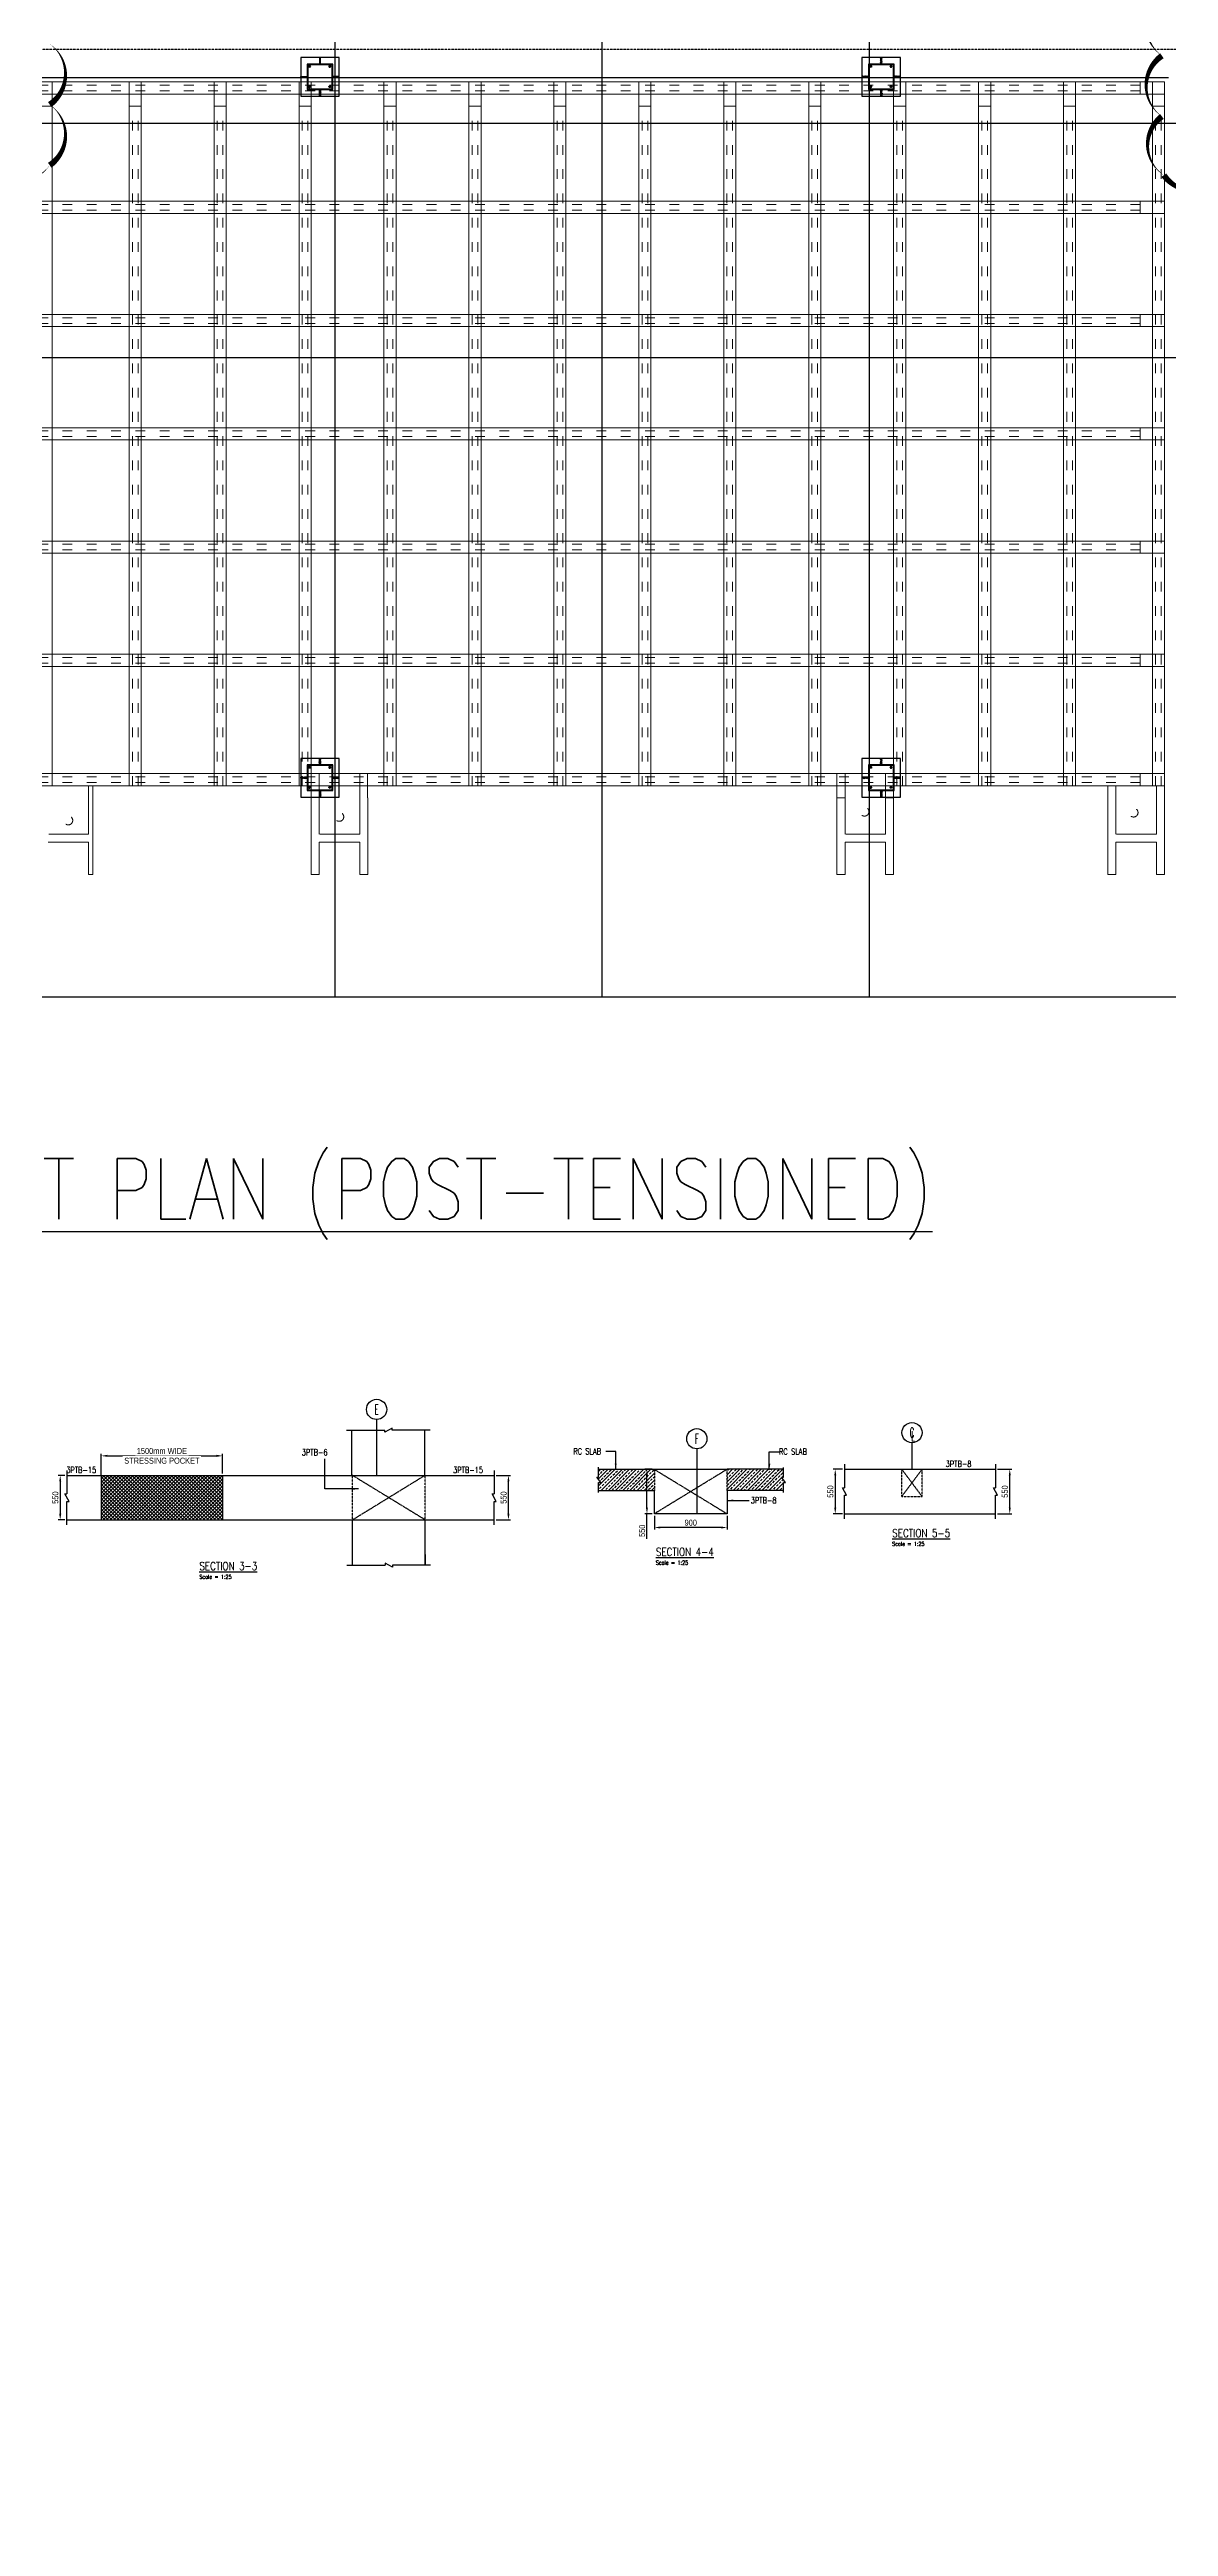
# Model space of a CAD drawing. Header units: millimetres. Extents: x 6939 to 280523, y 19919 to 104839.
# Drawn here: x 73369 to 87200, y 19919 to 50537 of the extents above; entities that cross this region are included whole.
import ezdxf
from ezdxf.enums import TextEntityAlignment as Align

# ---------------------------------------------------------------- set-up
doc = ezdxf.new("R2010")
doc.units = ezdxf.units.MM
doc.header["$LTSCALE"] = 10
doc.header["$MEASUREMENT"] = 0
for name, pattern in [('220517_3rd_XREF_R2_(2023_04_27)$0$$0$HIDDEN', [9.525, 6.35, -3.175]), ('220517_3rd_XREF_R2_(2023_04_27)$0$AR-105_1st Floor plan$0$ACAD_ISO03W100', [30, 12, -18]), ('220517_3rd_XREF_R2_(2023_04_27)$0$CENTER', [2, 1.25, -0.25, 0.25, -0.25]), ('220517_3rd_XREF_R2_(2023_04_27)$0$CENTER2', [1.125, 0.75, -0.125, 0.125, -0.125]), ('220517_3rd_XREF_R2_(2023_04_27)$0$HIDDEN', [0.375, 0.25, -0.125]), ('CENTER2', [1.125, 0.75, -0.125, 0.125, -0.125]), ('HIDDEN', [0.375, 0.25, -0.125])]:
    doc.linetypes.add(name, pattern=pattern)
doc.layers.add('220517_3rd_XREF_R2_(2023_04_27)$0$A_OPD DRAINS--', color=7, linetype='Continuous', true_color=0xf2280d)
doc.layers.add('S_USS_REV', color=7, linetype='Continuous', true_color=0xfa04d7)
doc.layers.add('220517_3rd_XREF_R2_(2023_04_27)$0$GRID', color=8, linetype='220517_3rd_XREF_R2_(2023_04_27)$0$CENTER', lineweight=0)
for name, color, linetype in [('220517_3rd_XREF_R2_(2023_04_27)$0$S_USS_GRIDLINE', 5, '220517_3rd_XREF_R2_(2023_04_27)$0$CENTER2'), ('220517_3rd_XREF_R2_(2023_04_27)$0$S_USS_OUTLINE', 8, 'Continuous'), ('220517_3rd_XREF_R2_(2023_04_27)$0$S_USS_PS', 123, 'Continuous'), ('220517_3rd_XREF_R2_(2023_04_27)$0$S_USS_RBM', 245, '220517_3rd_XREF_R2_(2023_04_27)$0$HIDDEN'), ('S_USS_DIM', 1, 'Continuous'), ('S_USS_GRID-TXT', 4, 'Continuous'), ('S_USS_GRIDCIRCLE', 1, 'Continuous'), ('S_USS_GRIDLINE', 1, 'CENTER2'), ('S_USS_HATCH', 252, 'Continuous'), ('S_USS_SECTION', 22, 'Continuous'), ('S_USS_TXT', 31, 'Continuous')]:
    doc.layers.add(name, color=color, linetype=linetype)
doc.styles.add('ROMANC', font='romanc.shx', dxfattribs={"width": 0.7})
doc.styles.add('ROMANS', font='romans.shx', dxfattribs={"width": 0.8})
doc.styles.get("Standard").update_dxf_attribs({"font": 'romans.shx', "width": 0.7})
doc.styles.add('TPCL_DIM_T', font='ARRomS.shx', dxfattribs={"width": 0.8, "bigfont": 'special.shx'})
doc.dimstyles.new('USS-25', dxfattribs={"dimscale": 25, "dimtxt": 3, "dimasz": 3, "dimexe": 1, "dimexo": 1, "dimgap": 0.9, "dimtad": 1, "dimdec": 0, "dimrnd": 5, "dimzin": 0, "dimdsep": 46, "dimtxsty": 'TPCL_DIM_T', "dimcen": 0.09, "dimclrd": 1, "dimclre": 1, "dimclrt": 256, "dimadec": 0, "dimazin": 0, "dimtfac": 1, "dimtdec": 0, "dimtix": 1, "dimtmove": 2, "dimatfit": 3, "dimfxl": 0, "dimtolj": 1, "dimtzin": 0, "dimarcsym": 0})
pattern_1 = [(45, (0.04, -1.17), (-132.58252, 132.58252), [])]

# ---------------------------------------------------------------- blocks, each defined once
blk = doc.blocks.new('*D81')
at = {"layer": 'S_USS_DIM', "color": 1, "lineweight": -2}
for p, q in [((73560, 32912), (73476, 32912)), ((73501, 32837), (73501, 32437)), ((73560, 32362), (73476, 32362))]:
    blk.add_line(p, q, dxfattribs=at)
at = {"layer": 'S_USS_DIM', "color": 1}
for points in [[(73489, 32837), (73514, 32837), (73501, 32912)], [(73489, 32437), (73514, 32437), (73501, 32362)]]:
    blk.add_solid(points, dxfattribs=at)
at = {"layer": 'S_USS_DIM', "insert": (73441, 32637), "char_height": 75, "attachment_point": 5, "rotation": 90, "style": 'TPCL_DIM_T'}
blk.add_mtext('\\A1;550', dxfattribs=at)
blk = doc.blocks.new('*D82')
at = {"layer": 'S_USS_DIM', "color": 1, "lineweight": -2}
for p, q in [((78890, 32912), (79067, 32912)), ((79042, 32437), (79042, 32837)), ((78890, 32362), (79067, 32362))]:
    blk.add_line(p, q, dxfattribs=at)
at = {"layer": 'S_USS_DIM', "color": 1}
for points in [[(79029, 32837), (79054, 32837), (79042, 32912)], [(79029, 32437), (79054, 32437), (79042, 32362)]]:
    blk.add_solid(points, dxfattribs=at)
at = {"layer": 'S_USS_DIM', "insert": (78982, 32637), "char_height": 75, "attachment_point": 5, "rotation": 90, "style": 'TPCL_DIM_T'}
blk.add_mtext('\\A1;550', dxfattribs=at)
blk = doc.blocks.new('*D83')
at = {"layer": 'S_USS_DIM', "color": 1, "lineweight": -2}
for p, q in [((74008, 32912), (74008, 33178)), ((74083, 33153), (75433, 33153)), ((75508, 32937), (75508, 33178))]:
    blk.add_line(p, q, dxfattribs=at)
at = {"layer": 'S_USS_DIM', "color": 1}
for points in [[(74083, 33141), (74083, 33166), (74008, 33153)], [(75433, 33141), (75433, 33166), (75508, 33153)]]:
    blk.add_solid(points, dxfattribs=at)
at = {"layer": 'S_USS_DIM', "insert": (74758, 33213), "char_height": 75, "attachment_point": 5, "rotation": 360, "style": 'TPCL_DIM_T', "bg_fill": 3, "box_fill_scale": 1.25, "bg_fill_color": 256, "bg_fill_true_color": 13158600, "bg_fill_transparency": 0}
blk.add_mtext('\\A1;1500mm WIDE', dxfattribs=at)
at = {"layer": 'S_USS_DIM', "insert": (74758, 33093), "char_height": 75, "attachment_point": 5, "rotation": 360, "style": 'TPCL_DIM_T', "bg_fill": 3, "box_fill_scale": 1.25, "bg_fill_color": 256, "bg_fill_true_color": 13158600, "bg_fill_transparency": 0}
blk.add_mtext('\\A1;STRESSING POCKET', dxfattribs=at)
blk = doc.blocks.new('*D91')
at = {"layer": 'S_USS_DIM', "color": 1, "lineweight": -2}
for p, q in [((80845, 32412), (80845, 32242)), ((81670, 32267), (80920, 32267)), ((81745, 32412), (81745, 32242))]:
    blk.add_line(p, q, dxfattribs=at)
at = {"layer": 'S_USS_DIM', "color": 1}
for points in [[(80920, 32280), (80920, 32255), (80845, 32267)], [(81670, 32280), (81670, 32255), (81745, 32267)]]:
    blk.add_solid(points, dxfattribs=at)
at = {"layer": 'S_USS_DIM', "insert": (81295, 32327), "char_height": 75, "attachment_point": 5, "style": 'TPCL_DIM_T'}
blk.add_mtext('\\A1;900', dxfattribs=at)
blk = doc.blocks.new('*D93')
at = {"layer": 'S_USS_DIM', "color": 1, "lineweight": -2}
for p, q in [((80820, 32987), (80729, 32987)), ((80754, 32512), (80754, 32912)), ((80820, 32437), (80729, 32437)), ((80754, 32128), (80754, 32437))]:
    blk.add_line(p, q, dxfattribs=at)
at = {"layer": 'S_USS_DIM', "color": 1}
for points in [[(80741, 32912), (80766, 32912), (80754, 32987)], [(80741, 32512), (80766, 32512), (80754, 32437)]]:
    blk.add_solid(points, dxfattribs=at)
at = {"layer": 'S_USS_DIM', "insert": (80694, 32227), "char_height": 75, "attachment_point": 5, "rotation": 90, "style": 'TPCL_DIM_T'}
blk.add_mtext('\\A1;550', dxfattribs=at)
blk = doc.blocks.new('*D96')
at = {"layer": 'S_USS_DIM', "color": 1, "lineweight": -2}
for p, q in [((85086, 32987), (85263, 32987)), ((85238, 32512), (85238, 32912)), ((85086, 32437), (85263, 32437))]:
    blk.add_line(p, q, dxfattribs=at)
at = {"layer": 'S_USS_DIM', "color": 1}
for points in [[(85226, 32912), (85251, 32912), (85238, 32987)], [(85226, 32512), (85251, 32512), (85238, 32437)]]:
    blk.add_solid(points, dxfattribs=at)
at = {"layer": 'S_USS_DIM', "insert": (85178, 32712), "char_height": 75, "attachment_point": 5, "rotation": 90, "style": 'TPCL_DIM_T'}
blk.add_mtext('\\A1;550', dxfattribs=at)
blk = doc.blocks.new('*D97')
at = {"layer": 'S_USS_DIM', "color": 1, "lineweight": -2}
for p, q in [((83170, 32987), (83056, 32987)), ((83081, 32912), (83081, 32512)), ((83170, 32437), (83056, 32437))]:
    blk.add_line(p, q, dxfattribs=at)
at = {"layer": 'S_USS_DIM', "color": 1}
for points in [[(83069, 32912), (83094, 32912), (83081, 32987)], [(83069, 32512), (83094, 32512), (83081, 32437)]]:
    blk.add_solid(points, dxfattribs=at)
at = {"layer": 'S_USS_DIM', "insert": (83021, 32712), "char_height": 75, "attachment_point": 5, "rotation": 90, "style": 'TPCL_DIM_T'}
blk.add_mtext('\\A1;550', dxfattribs=at)
blk = doc.blocks.new('220517_3rd_XREF_R2_(2023_04_27)$0$A$C4BBC13A4')
at = {"linetype": '220517_3rd_XREF_R2_(2023_04_27)$0$AR-105_1st Floor plan$0$ACAD_ISO03W100', "lineweight": 5}
for p, q in [((13548, 9686, 0), (-52, 9686, 0)), ((1090, 1097, 0), (1090, 9496, 0)), ((1160, 1097, 0), (1160, 9496, 0)), ((2140, 1097, 0), (2140, 9496, 0)), ((2210, 1097, 0), (2210, 9496, 0)), ((3190, 1097, 0), (3190, 9496, 0)), ((3260, 1097, 0), (3260, 9496, 0)), ((4240, 1097, 0), (4240, 9496, 0)), ((4310, 1097, 0), (4310, 9496, 0)), ((5290, 1097, 0), (5290, 9496, 0)), ((5360, 1097, 0), (5360, 9496, 0)), ((6340, 1097, 0), (6340, 9496, 0)), ((6410, 1097, 0), (6410, 9496, 0)), ((7390, 1097, 0), (7390, 9496, 0)), ((7460, 1097, 0), (7460, 9496, 0)), ((8440, 1097, 0), (8440, 9496, 0)), ((8510, 1097, 0), (8510, 9496, 0)), ((9490, 1097, 0), (9490, 9496, 0)), ((9560, 1097, 0), (9560, 9496, 0)), ((10540, 1097, 0), (10540, 9496, 0)), ((10610, 1097, 0), (10610, 9496, 0)), ((11590, 1097, 0), (11590, 9496, 0)), ((11660, 1097, 0), (11660, 9496, 0)), ((12640, 1097, 0), (12640, 9496, 0)), ((12710, 1097, 0), (12710, 9496, 0)), ((13738, 1097, 0), (13738, 9496, 0)), ((13808, 1097, 0), (13808, 9496, 0)), ((13548, 8211, 0), (-52, 8211, 0)), ((13548, 6812, 0), (-52, 6812, 0)), ((13548, 5412, 0), (-52, 5412, 0)), ((13548, 4012, 0), (-52, 4012, 0)), ((13548, 2612, 0), (-52, 2612, 0)), ((13548, 1137, 0), (-52, 1137, 0))]:
    blk.add_line(p, q, dxfattribs=at)
at = {"lineweight": 5}
for p, q in [((98, 1097, 0), (98, 9496, 0)), ((1050, 1097, 0), (1050, 9496, 0)), ((1200, 1097, 0), (1200, 9496, 0)), ((2100, 1097, 0), (2100, 9496, 0)), ((2250, 1097, 0), (2250, 9496, 0)), ((3150, 1097, 0), (3150, 9496, 0)), ((3300, 1097, 0), (3300, 9496, 0)), ((4200, 1097, 0), (4200, 9496, 0)), ((4350, 1097, 0), (4350, 9496, 0)), ((5250, 1097, 0), (5250, 9496, 0)), ((5400, 1097, 0), (5400, 9496, 0)), ((6300, 1097, 0), (6300, 9496, 0)), ((6450, 1097, 0), (6450, 9496, 0)), ((7350, 1097, 0), (7350, 9496, 0)), ((7500, 1097, 0), (7500, 9496, 0)), ((8400, 1097, 0), (8400, 9496, 0)), ((8550, 1097, 0), (8550, 9496, 0)), ((9450, 1097, 0), (9450, 9496, 0)), ((9600, 1097, 0), (9600, 9496, 0)), ((10500, 1097, 0), (10500, 9496, 0)), ((10650, 1097, 0), (10650, 9496, 0)), ((11550, 1097, 0), (11550, 9496, 0)), ((11700, 1097, 0), (11700, 9496, 0)), ((12600, 1097, 0), (12600, 9496, 0)), ((12750, 1097, 0), (12750, 9496, 0)), ((13698, 1097, 0), (13698, 9796, 0)), ((13848, 1097, 0), (13848, 9796, 0)), ((10400, 499, 0), (10400, 949, 0)), ((13748, 499, 0), (13748, 1097, 0)), ((13848, 0, 0), (13848, 1097, 0)), ((13248, 0, 0), (13148, 0, 0))]:
    blk.add_line(p, q, dxfattribs=at)
at = {"lineweight": 5, "elevation": 0}
for points in [[(-52, 9796), (13848, 9796), (13848, 9646), (-52, 9646)], [(-52, 8321), (13848, 8321), (13848, 8171), (-52, 8171)], [(-52, 6922), (13848, 6922), (13848, 6772), (-52, 6772)], [(-52, 5522), (13848, 5522), (13848, 5372), (-52, 5372)], [(-52, 4122), (13848, 4122), (13848, 3972), (-52, 3972)], [(-52, 2722), (13848, 2722), (13848, 2572), (-52, 2572)], [(-52, 1247), (13848, 1247), (13848, 1097), (-52, 1097)], [(3398, 1249), (3798, 1249)], [(9800, 949), (9800, 1249)], [(9886, 1249), (9986, 1249)], [(9984, 1249), (10286, 1249)], [(10500, 949), (10500, 949), (10500, 1249), (10286, 1249)], [(548, 499), (548, 1097)], [(9800, 949), (9800, 250)], [(9900, 949), (9900, 499)], [(10500, 0), (10500, 949)], [(13148, 1097), (13148, 250)], [(13248, 1086), (13248, 499)], [(48, 399), (548, 399)], [(56, 499), (548, 499)], [(3400, 399), (3900, 399)], [(3408, 499), (3900, 499)], [(9800, 250), (9800, 0), (9900, 0), (9900, 399)], [(9900, 399), (10400, 399)], [(9908, 499), (10400, 499)], [(10498, 0), (10398, 0), (10400, 399)], [(13248, 399), (13748, 399)], [(13248, 0), (13248, 399)], [(13256, 499), (13748, 499)], [(13748, 0), (13748, 399)], [(13148, 250), (13148, 0)], [(13748, 0), (13848, 0)]]:
    blk.add_lwpolyline(points, dxfattribs=at)
for points in [[(-52, 9796), (98, 9796), (98, 9496), (-52, 9496)], [(1050, 9796), (1200, 9796), (1200, 9496), (1050, 9496)], [(2100, 9796), (2250, 9796), (2250, 9496), (2100, 9496)], [(3150, 9796), (3300, 9796), (3300, 9496), (3150, 9496)], [(4200, 9796), (4350, 9796), (4350, 9496), (4200, 9496)], [(5250, 9796), (5400, 9796), (5400, 9496), (5250, 9496)], [(6300, 9796), (6450, 9796), (6450, 9496), (6300, 9496)], [(7350, 9796), (7500, 9796), (7500, 9496), (7350, 9496)], [(8400, 9796), (8550, 9796), (8550, 9496), (8400, 9496)], [(9450, 9796), (9600, 9796), (9600, 9496), (9450, 9496)], [(10500, 9796), (10650, 9796), (10650, 9496), (10500, 9496)], [(11550, 9796), (11700, 9796), (11700, 9496), (11550, 9496)], [(12600, 9796), (12750, 9796), (12750, 9496), (12600, 9496)], [(13548, 9646), (13848, 9646), (13848, 9796), (13548, 9796)], [(13698, 9796), (13848, 9796), (13848, 9496), (13698, 9496)], [(13548, 8171), (13848, 8171), (13848, 8321), (13548, 8321)], [(13548, 6772), (13848, 6772), (13848, 6922), (13548, 6922)], [(13548, 5372), (13848, 5372), (13848, 5522), (13548, 5522)], [(13548, 3972), (13848, 3972), (13848, 4122), (13548, 4122)], [(13548, 2572), (13848, 2572), (13848, 2722), (13548, 2722)], [(9900, 949), (9800, 949), (9800, 1249), (9900, 1249)], [(10400, 949), (10500, 949), (10500, 1249), (10400, 1249)], [(13548, 1097), (13848, 1097), (13848, 1247), (13548, 1247)]]:
    blk.add_lwpolyline(points, close=True, dxfattribs=at)
at = {"linetype": '220517_3rd_XREF_R2_(2023_04_27)$0$AR-105_1st Floor plan$0$ACAD_ISO03W100', "lineweight": 5, "elevation": 0}
for points in [[(13548, 9756), (-52, 9756)], [(13548, 8281), (-52, 8281)], [(13548, 6882), (-52, 6882)], [(13548, 5482), (-52, 5482)], [(13548, 4082), (-52, 4082)], [(13548, 2682), (-52, 2682)], [(13548, 1207), (-52, 1207)]]:
    blk.add_lwpolyline(points, dxfattribs=at)
at = {"lineweight": 5}
for points in [[(3300, 949), (3300, 1249)], [(3300, 949), (3300, 1249), (3400, 1249), (3400, 949)], [(3998, 949), (3998, 1249), (3798, 1249)], [(3998, 949), (3998, 1249), (3900, 1249), (3900, 949)], [(600, 0), (600, 1097)], [(3300, 949), (3300, 250)], [(3400, 949), (3400, 499)], [(3900, 499), (3900, 949)], [(4000, 0), (4000, 949), (3998, 949)], [(600, 0), (548, 0), (548, 399)], [(3300, 250), (3300, 0), (3400, 0), (3400, 399)], [(4000, 0), (3900, 0), (3900, 399)]]:
    blk.add_lwpolyline(points, dxfattribs=at)
at = {"linetype": '220517_3rd_XREF_R2_(2023_04_27)$0$AR-105_1st Floor plan$0$ACAD_ISO03W100', "lineweight": 5}
for centre in [(298, 668, 0), (3648, 712, 0), (10140, 776, 0), (13466, 765, 0)]:
    blk.add_circle(centre, 55, dxfattribs=at)
blk = doc.blocks.new('220517_3rd_XREF_R2_(2023_04_27)$0$HO-1')
blk.add_lwpolyline([(0.5, 0.3), (0, 0.6), (-0.5, 0.3), (-0.5, -0.3), (0, -0.6), (0.5, -0.3)], close=True)
blk.add_circle((0, 0), 0.45)
at = {"layer": '220517_3rd_XREF_R2_(2023_04_27)$0$GRID'}
for p, q in [((-0.6, 0), (0.6, 0)), ((0, 0.6), (0, -0.6))]:
    blk.add_line(p, q, dxfattribs=at)
blk = doc.blocks.new('220517_3rd_XREF_R2_(2023_04_27)')
at = {"layer": '220517_3rd_XREF_R2_(2023_04_27)$0$S_USS_OUTLINE', "ltscale": 2}
h = blk.add_hatch(dxfattribs=at)
h.set_pattern_fill('ANSI33', color=256, angle=180)
h.set_pattern_definition([(225, (106674.3017, -25035.346), (4.49012806, -4.49012806), []), (225, (106669.8115, -25035.346), (4.49012806, -4.49012806), [3.175, -1.5875])])
edge = h.paths.add_edge_path()
edge.add_line((83412, 50190.5), (83412, 50210.5))
edge.add_line((83412, 50210.5), (83492, 50210.4))
edge.add_ellipse((185360.5, 50202.9), major_axis=(101868.5, 0), ratio=1, start_angle=179.995797, end_angle=180.00699)
edge.add_line((83492, 50190.5), (83412, 50190.5))
edge = h.paths.add_edge_path(flags=16)
edge.add_line((83492, 50195.5), (83412, 50195.5))
edge.add_line((83412, 50195.5), (83412, 50205.5))
edge.add_line((83412, 50205.5), (83492, 50205.4))
edge.add_ellipse((185365.5, 50202.9), major_axis=(101873.5, 0), ratio=1, start_angle=179.998607, end_angle=180.004179)
h = blk.add_hatch(dxfattribs=at)
h.set_pattern_fill('ANSI33', color=256, angle=90)
h.set_pattern_definition([(45, (158885.773, 27176.4695), (4.49012806, -4.49012806), []), (45, (158885.773, 27180.9596), (4.49012806, -4.49012806), [3.175, -1.5875])])
edge = h.paths.add_edge_path()
edge.add_line((83660, 50438.8), (83640, 50438.8))
edge.add_line((83640, 50438.8), (83640, 50358.8))
edge.add_ellipse((83647.5, -51509.7), major_axis=(0, -101868.5), ratio=1, start_angle=179.99301, end_angle=180.004203, ccw=False)
edge.add_line((83659.9, 50358.8), (83660, 50438.8))
edge = h.paths.add_edge_path(flags=16)
edge.add_line((83654.9, 50358.8), (83655, 50438.8))
edge.add_line((83655, 50438.8), (83645, 50438.8))
edge.add_line((83645, 50438.8), (83645, 50358.8))
edge.add_ellipse((83647.5, -51514.7), major_axis=(0, -101873.5), ratio=1, start_angle=179.995821, end_angle=180.001393, ccw=False)
h = blk.add_hatch(dxfattribs=at)
h.set_pattern_fill('ANSI33', color=256)
h.set_pattern_definition([(315, (60625.6334, -25035.346), (-4.49012806, -4.49012806), []), (315, (60630.1235, -25035.346), (-4.49012806, -4.49012806), [3.175, -1.5875])])
edge = h.paths.add_edge_path()
edge.add_line((83888, 50190.5), (83888, 50210.5))
edge.add_line((83888, 50210.5), (83808, 50210.4))
edge.add_ellipse((-18060.6, 50202.9), major_axis=(-101868.5, 0), ratio=1, start_angle=179.99301, end_angle=180.004203, ccw=False)
edge.add_line((83808, 50190.5), (83888, 50190.5))
edge = h.paths.add_edge_path(flags=16)
edge.add_line((83808, 50195.5), (83888, 50195.5))
edge.add_line((83888, 50195.5), (83888, 50205.5))
edge.add_line((83888, 50205.5), (83808, 50205.4))
edge.add_ellipse((-18065.5, 50202.9), major_axis=(-101873.5, 0), ratio=1, start_angle=179.995821, end_angle=180.001393, ccw=False)
h = blk.add_hatch(dxfattribs=at)
h.set_pattern_fill('ANSI33', color=256, angle=270)
h.set_pattern_definition([(315, (151948.255, 73223.638), (4.49012806, 4.49012806), []), (315, (151948.255, 73219.1477), (4.49012806, 4.49012806), [3.175, -1.5875])])
edge = h.paths.add_edge_path()
edge.add_line((76722.4, 49961.3), (76702.4, 49961.3))
edge.add_line((76702.4, 49961.3), (76702.5, 50041.3))
edge.add_ellipse((76710, 151909.8), major_axis=(0, 101868.5), ratio=1, start_angle=179.995797, end_angle=180.00699)
edge.add_line((76722.4, 50041.3), (76722.4, 49961.3))
edge = h.paths.add_edge_path(flags=16)
edge.add_line((76717.4, 50041.3), (76717.4, 49961.3))
edge.add_line((76717.4, 49961.3), (76707.4, 49961.3))
edge.add_line((76707.4, 49961.3), (76707.5, 50041.3))
edge.add_ellipse((76710, 151914.8), major_axis=(0, 101873.5), ratio=1, start_angle=179.998607, end_angle=180.004179)
h = blk.add_hatch(dxfattribs=at)
h.set_pattern_fill('ANSI33', color=256, angle=270)
h.set_pattern_definition([(315, (158885.773, 73224.796), (4.49012806, 4.49012806), []), (315, (158885.773, 73220.306), (4.49012806, 4.49012806), [3.175, -1.5875])])
edge = h.paths.add_edge_path()
edge.add_line((83660, 49962.5), (83640, 49962.5))
edge.add_line((83640, 49962.5), (83640, 50042.5))
edge.add_ellipse((83647.5, 151911), major_axis=(0, 101868.5), ratio=1, start_angle=179.995797, end_angle=180.00699)
edge.add_line((83659.9, 50042.5), (83660, 49962.5))
edge = h.paths.add_edge_path(flags=16)
edge.add_line((83654.9, 50042.5), (83655, 49962.5))
edge.add_line((83655, 49962.5), (83645, 49962.5))
edge.add_line((83645, 49962.5), (83645, 50042.5))
edge.add_ellipse((83647.5, 151916), major_axis=(0, 101873.5), ratio=1, start_angle=179.998607, end_angle=180.004179)
h = blk.add_hatch(dxfattribs=at)
h.set_pattern_fill('ANSI33', color=256, angle=90)
h.set_pattern_definition([(45, (151948.255, 18511.409), (4.49012806, -4.49012806), []), (45, (151948.255, 18515.899), (4.49012806, -4.49012806), [3.175, -1.5875])])
edge = h.paths.add_edge_path()
edge.add_line((76722.4, 41773.7), (76702.4, 41773.7))
edge.add_line((76702.4, 41773.7), (76702.5, 41693.7))
edge.add_ellipse((76710, -60174.8), major_axis=(0, -101868.5), ratio=1, start_angle=179.99301, end_angle=180.004203, ccw=False)
edge.add_line((76722.4, 41693.7), (76722.4, 41773.7))
edge = h.paths.add_edge_path(flags=16)
edge.add_line((76717.4, 41693.7), (76717.4, 41773.7))
edge.add_line((76717.4, 41773.7), (76707.4, 41773.7))
edge.add_line((76707.4, 41773.7), (76707.5, 41693.7))
edge.add_ellipse((76710, -60179.8), major_axis=(0, -101873.5), ratio=1, start_angle=179.995821, end_angle=180.001393, ccw=False)
h = blk.add_hatch(dxfattribs=at)
h.set_pattern_fill('ANSI33', color=256, angle=90)
h.set_pattern_definition([(45, (158885.773, 18512.567), (4.49012806, -4.49012806), []), (45, (158885.773, 18517.0574), (4.49012806, -4.49012806), [3.175, -1.5875])])
edge = h.paths.add_edge_path()
edge.add_line((83660, 41774.9), (83640, 41774.9))
edge.add_line((83640, 41774.9), (83640, 41694.9))
edge.add_ellipse((83647.5, -60173.6), major_axis=(0, -101868.5), ratio=1, start_angle=179.99301, end_angle=180.004203, ccw=False)
edge.add_line((83659.9, 41694.9), (83660, 41774.9))
edge = h.paths.add_edge_path(flags=16)
edge.add_line((83654.9, 41694.9), (83655, 41774.9))
edge.add_line((83655, 41774.9), (83645, 41774.9))
edge.add_line((83645, 41774.9), (83645, 41694.9))
edge.add_ellipse((83647.5, -60178.6), major_axis=(0, -101873.5), ratio=1, start_angle=179.995821, end_angle=180.001393, ccw=False)
h = blk.add_hatch(dxfattribs=at)
h.set_pattern_fill('ANSI33', color=256, angle=180)
h.set_pattern_definition([(225, (99736.7835, -33700.4066), (4.49012806, -4.49012806), []), (225, (99732.2934, -33700.4066), (4.49012806, -4.49012806), [3.175, -1.5875])])
edge = h.paths.add_edge_path()
edge.add_line((76474.4, 41525.4), (76474.4, 41545.4))
edge.add_line((76474.4, 41545.4), (76554.4, 41545.3))
edge.add_ellipse((178423, 41537.9), major_axis=(101868.5, 0), ratio=1, start_angle=179.995797, end_angle=180.00699)
edge.add_line((76554.5, 41525.4), (76474.4, 41525.4))
edge = h.paths.add_edge_path(flags=16)
edge.add_line((76554.4, 41530.4), (76474.4, 41530.4))
edge.add_line((76474.4, 41530.4), (76474.4, 41540.4))
edge.add_line((76474.4, 41540.4), (76554.4, 41540.4))
edge.add_ellipse((178428, 41537.9), major_axis=(101873.5, 0), ratio=1, start_angle=179.998607, end_angle=180.004179)
h = blk.add_hatch(dxfattribs=at)
h.set_pattern_fill('ANSI33', color=256, angle=270)
h.set_pattern_definition([(315, (151948.255, 64559.7356), (4.49012806, 4.49012806), []), (315, (151948.255, 64555.2455), (4.49012806, 4.49012806), [3.175, -1.5875])])
edge = h.paths.add_edge_path()
edge.add_line((76722.4, 41297.4), (76702.4, 41297.4))
edge.add_line((76702.4, 41297.4), (76702.5, 41377.4))
edge.add_ellipse((76710, 143245.9), major_axis=(0, 101868.5), ratio=1, start_angle=179.995797, end_angle=180.00699)
edge.add_line((76722.4, 41377.4), (76722.4, 41297.4))
edge = h.paths.add_edge_path(flags=16)
edge.add_line((76717.4, 41377.4), (76717.4, 41297.4))
edge.add_line((76717.4, 41297.4), (76707.4, 41297.4))
edge.add_line((76707.4, 41297.4), (76707.5, 41377.4))
edge.add_ellipse((76710, 143250.9), major_axis=(0, 101873.5), ratio=1, start_angle=179.998607, end_angle=180.004179)
h = blk.add_hatch(dxfattribs=at)
h.set_pattern_fill('ANSI33', color=256)
h.set_pattern_definition([(315, (53688.115, -33700.4066), (-4.49012806, -4.49012806), []), (315, (53692.6054, -33700.4066), (-4.49012806, -4.49012806), [3.175, -1.5875])])
edge = h.paths.add_edge_path()
edge.add_line((76950.4, 41525.4), (76950.4, 41545.4))
edge.add_line((76950.4, 41545.4), (76870.4, 41545.3))
edge.add_ellipse((-24998.1, 41537.9), major_axis=(-101868.5, 0), ratio=1, start_angle=179.99301, end_angle=180.004203, ccw=False)
edge.add_line((76870.4, 41525.4), (76950.4, 41525.4))
edge = h.paths.add_edge_path(flags=16)
edge.add_line((76870.4, 41530.4), (76950.4, 41530.4))
edge.add_line((76950.4, 41530.4), (76950.4, 41540.4))
edge.add_line((76950.4, 41540.4), (76870.4, 41540.4))
edge.add_ellipse((-25003.1, 41537.9), major_axis=(-101873.5, 0), ratio=1, start_angle=179.995821, end_angle=180.001393, ccw=False)
h = blk.add_hatch(dxfattribs=at)
h.set_pattern_fill('ANSI33', color=256, angle=180)
h.set_pattern_definition([(225, (106674.3017, -33699.248), (4.49012806, -4.49012806), []), (225, (106669.8115, -33699.248), (4.49012806, -4.49012806), [3.175, -1.5875])])
edge = h.paths.add_edge_path()
edge.add_line((83412, 41526.6), (83412, 41546.6))
edge.add_line((83412, 41546.6), (83492, 41546.5))
edge.add_ellipse((185360.5, 41539), major_axis=(101868.5, 0), ratio=1, start_angle=179.995797, end_angle=180.00699)
edge.add_line((83492, 41526.6), (83412, 41526.6))
edge = h.paths.add_edge_path(flags=16)
edge.add_line((83492, 41531.6), (83412, 41531.6))
edge.add_line((83412, 41531.6), (83412, 41541.6))
edge.add_line((83412, 41541.6), (83492, 41541.5))
edge.add_ellipse((185365.5, 41539), major_axis=(101873.5, 0), ratio=1, start_angle=179.998607, end_angle=180.004179)
h = blk.add_hatch(dxfattribs=at)
h.set_pattern_fill('ANSI33', color=256, angle=270)
h.set_pattern_definition([(315, (158885.773, 64560.894), (4.49012806, 4.49012806), []), (315, (158885.773, 64556.404), (4.49012806, 4.49012806), [3.175, -1.5875])])
edge = h.paths.add_edge_path()
edge.add_line((83660, 41298.6), (83640, 41298.6))
edge.add_line((83640, 41298.6), (83640, 41378.6))
edge.add_ellipse((83647.5, 143247.1), major_axis=(0, 101868.5), ratio=1, start_angle=179.995797, end_angle=180.00699)
edge.add_line((83659.9, 41378.6), (83660, 41298.6))
edge = h.paths.add_edge_path(flags=16)
edge.add_line((83654.9, 41378.6), (83655, 41298.6))
edge.add_line((83655, 41298.6), (83645, 41298.6))
edge.add_line((83645, 41298.6), (83645, 41378.6))
edge.add_ellipse((83647.5, 143252.1), major_axis=(0, 101873.5), ratio=1, start_angle=179.998607, end_angle=180.004179)
h = blk.add_hatch(dxfattribs=at)
h.set_pattern_fill('ANSI33', color=256)
h.set_pattern_definition([(315, (60625.6334, -33699.248), (-4.49012806, -4.49012806), []), (315, (60630.1235, -33699.248), (-4.49012806, -4.49012806), [3.175, -1.5875])])
edge = h.paths.add_edge_path()
edge.add_line((83888, 41526.6), (83888, 41546.6))
edge.add_line((83888, 41546.6), (83808, 41546.5))
edge.add_ellipse((-18060.6, 41539), major_axis=(-101868.5, 0), ratio=1, start_angle=179.99301, end_angle=180.004203, ccw=False)
edge.add_line((83808, 41526.6), (83888, 41526.6))
edge = h.paths.add_edge_path(flags=16)
edge.add_line((83808, 41531.6), (83888, 41531.6))
edge.add_line((83888, 41531.6), (83888, 41541.6))
edge.add_line((83888, 41541.6), (83808, 41541.5))
edge.add_ellipse((-18065.5, 41539), major_axis=(-101873.5, 0), ratio=1, start_angle=179.995821, end_angle=180.001393, ccw=False)
at = {"layer": '220517_3rd_XREF_R2_(2023_04_27)$0$S_USS_PS'}
h = blk.add_hatch(dxfattribs=at)
h.set_pattern_fill('ANSI31', color=5, scale=1500, style=0)
h.set_pattern_definition(pattern_1)
h.paths.add_polyline_path([(81671.3, 31609.5), (81671.3, 41764.2), (80921.3, 41764.2), (80921.3, 31609.5)], flags=9)
h = blk.add_hatch(dxfattribs=at)
h.set_pattern_fill('ANSI31', color=5, scale=1500, style=0)
h.set_pattern_definition(pattern_1)
h.paths.add_polyline_path([(81671.3, 31609.5), (81671.3, 41764.2), (80921.3, 41764.2), (80921.3, 31609.5)], flags=9)
h = blk.add_hatch(dxfattribs=at)
h.set_pattern_fill('ANSI31', color=5, scale=1500, style=0)
h.set_pattern_definition(pattern_1)
h.paths.add_polyline_path([(80886.6, 21394.9), (81222, 21394.9), (81222, 21718.7), (80886.6, 21718.7)], flags=9)
h = blk.add_hatch(dxfattribs=at)
h.set_pattern_fill('ANSI31', color=5, scale=1500, style=0)
h.set_pattern_definition(pattern_1)
h.paths.add_polyline_path([(80886.6, 21394.9), (81222, 21394.9), (81222, 21718.7), (80886.6, 21718.7)], flags=9)
h = blk.add_hatch(dxfattribs=at)
h.set_pattern_fill('ANSI31', color=5, scale=1500, style=0)
h.set_pattern_definition(pattern_1)
h.paths.add_polyline_path([(79972.8, 19918.9), (80357.7, 19918.9), (80357.7, 20242.8), (79972.8, 20242.8)], flags=9)
h = blk.add_hatch(dxfattribs=at)
h.set_pattern_fill('ANSI31', color=5, scale=1500, style=0)
h.set_pattern_definition(pattern_1)
h.paths.add_polyline_path([(79972.8, 19918.9), (80357.7, 19918.9), (80357.7, 20242.8), (79972.8, 20242.8)], flags=9)
at = {"layer": '220517_3rd_XREF_R2_(2023_04_27)$0$A_OPD DRAINS--', "linetype": '220517_3rd_XREF_R2_(2023_04_27)$0$$0$HIDDEN', "ltscale": 300}
blk.add_line((83483.5, 50204.5, 0), (83483.5, 50194.5, 0), dxfattribs=at)
at = {"layer": '220517_3rd_XREF_R2_(2023_04_27)$0$S_USS_GRIDLINE'}
for p, q in [((76900.5, 38828.6, -100000), (76900.5, 97827.9, -100000)), ((80200.5, 38828.6, 0), (80200.5, 97827.9, 0)), ((83502.9, 38828.6, 0), (83502.9, 97827.9, 0)), ((17672.8, 49628.1, 0), (106000.9, 49628.1, 0)), ((17672.8, 46728.6, 0), (106000.9, 46728.6, 0)), ((17672.8, 38828.6, 0), (94499.9, 38828.6, 0))]:
    blk.add_line(p, q, dxfattribs=at)
at = {"layer": '220517_3rd_XREF_R2_(2023_04_27)$0$S_USS_OUTLINE', "ltscale": 2}
for p, q in [((76707.8, 50366.4, 0), (76717.8, 50366.4, 0)), ((83645, 50366.4, 0), (83655, 50366.4, 0)), ((76546.3, 50204.5, 0), (76546.3, 50194.5, 0)), ((76707.8, 50033.1, 0), (76717.8, 50033.1, 0)), ((76879.2, 50204.5, 0), (76879.2, 50194.5, 0)), ((83645, 50033.1, 0), (83655, 50033.1, 0)), ((83816.4, 50204.5, 0), (83816.4, 50194.5, 0)), ((76707.8, 41702.5, 0), (76717.8, 41702.5, 0)), ((83645, 41702.5, 0), (83655, 41702.5, 0)), ((76546.3, 41540.6, 0), (76546.3, 41530.6, 0)), ((76707.8, 41369.2, 0), (76717.8, 41369.2, 0)), ((76879.2, 41540.6, 0), (76879.2, 41530.6, 0)), ((83483.5, 41540.6, 0), (83483.5, 41530.6, 0)), ((83645, 41369.2, 0), (83655, 41369.2, 0)), ((83816.4, 41540.6, 0), (83816.4, 41530.6, 0))]:
    blk.add_line(p, q, dxfattribs=at)
at = {"layer": '220517_3rd_XREF_R2_(2023_04_27)$0$S_USS_OUTLINE', "ltscale": 2, "elevation": 0}
for points in [[(76474.4, 49961.3), (76951.1, 49961.3), (76951.1, 50437.9), (76474.4, 50437.9)], [(76554.7, 50041.6), (76870.7, 50041.6), (76870.7, 50357.6), (76554.7, 50357.6)], [(76562.7, 50049.6), (76862.7, 50049.6), (76862.7, 50349.6), (76562.7, 50349.6)], [(83411.6, 49961.3), (83888.3, 49961.3), (83888.3, 50437.9), (83411.6, 50437.9)], [(83492, 50041.6), (83808, 50041.6), (83808, 50357.6), (83492, 50357.6)], [(83500, 50049.6), (83800, 50049.6), (83800, 50349.6), (83500, 50349.6)], [(76474.4, 41297.4), (76951.1, 41297.4), (76951.1, 41774), (76474.4, 41774)], [(76554.7, 41377.7), (76870.7, 41377.7), (76870.7, 41693.7), (76554.7, 41693.7)], [(76562.7, 41385.7), (76862.7, 41385.7), (76862.7, 41685.7), (76562.7, 41685.7)], [(83411.6, 41297.4), (83888.3, 41297.4), (83888.3, 41774), (83411.6, 41774)], [(83492, 41377.7), (83808, 41377.7), (83808, 41693.7), (83492, 41693.7)], [(83500, 41385.7), (83800, 41385.7), (83800, 41685.7), (83500, 41685.7)]]:
    blk.add_lwpolyline(points, close=True, dxfattribs=at)
for points in [[(76717.7, 50357.9), (76717.7, 50437.9), (76707.7, 50437.9), (76707.8, 50357.9, -0.0000243), (76717.7, 50357.9, 4.4515562)], [(83654.9, 50357.9), (83655, 50437.9), (83645, 50437.9), (83645, 50357.9, -0.0000243), (83654.9, 50357.9, 4.4515562)], [(76554.7, 50194.6), (76474.7, 50194.6), (76474.7, 50204.6), (76554.7, 50204.5, 0.0000243), (76554.7, 50194.6, -4.4515562)], [(76717.7, 50041.6), (76717.7, 49961.6), (76707.7, 49961.6), (76707.8, 50041.6, 0.0000243), (76717.7, 50041.6, -4.4515562)], [(76870.7, 50194.6), (76950.7, 50194.6), (76950.7, 50204.6), (76870.7, 50204.5, -0.0000243), (76870.7, 50194.6, 4.4515562)], [(83492, 50194.6), (83412, 50194.6), (83412, 50204.6), (83492, 50204.5, 0.0000243), (83492, 50194.6, -4.4515562)], [(83654.9, 50041.6), (83655, 49961.6), (83645, 49961.6), (83645, 50041.6, 0.0000243), (83654.9, 50041.6, -4.4515562)], [(83808, 50194.6), (83888, 50194.6), (83888, 50204.6), (83808, 50204.5, -0.0000243), (83808, 50194.6, 4.4515562)], [(76717.7, 41694), (76717.7, 41774), (76707.7, 41774), (76707.8, 41694, -0.0000243), (76717.7, 41694, 4.4515562)], [(83654.9, 41694), (83655, 41774), (83645, 41774), (83645, 41694, -0.0000243), (83654.9, 41694, 4.4515562)], [(76554.7, 41530.7), (76474.7, 41530.7), (76474.7, 41540.7), (76554.7, 41540.6, 0.0000243), (76554.7, 41530.7, -4.4515562)], [(76717.7, 41377.7), (76717.7, 41297.7), (76707.7, 41297.7), (76707.8, 41377.7, 0.0000243), (76717.7, 41377.7, -4.4515562)], [(76870.7, 41530.7), (76950.7, 41530.7), (76950.7, 41540.7), (76870.7, 41540.6, -0.0000243), (76870.7, 41530.7, 4.4515562)], [(83492, 41530.7), (83412, 41530.7), (83412, 41540.7), (83492, 41540.6, 0.0000243), (83492, 41530.7, -4.4515562)], [(83654.9, 41377.7), (83655, 41297.7), (83645, 41297.7), (83645, 41377.7, 0.0000243), (83654.9, 41377.7, -4.4515562)], [(83808, 41530.7), (83888, 41530.7), (83888, 41540.7), (83808, 41540.6, -0.0000243), (83808, 41530.7, 4.4515562)]]:
    blk.add_lwpolyline(points, format="xyb", dxfattribs=at)
at = {"layer": '220517_3rd_XREF_R2_(2023_04_27)$0$S_USS_RBM', "linetype": '220517_3rd_XREF_R2_(2023_04_27)$0$HIDDEN'}
blk.add_line((88399.6, 50537.1, 131.9), (72001, 50537.1, 131.9), dxfattribs=at)
at = {"layer": '220517_3rd_XREF_R2_(2023_04_27)$0$S_USS_RBM', "linetype": 'ByBlock'}
blk.add_line((87199.9, 50189.3, 0), (73200.6, 50189.3, -2277.1), dxfattribs=at)
at = {"layer": '220517_3rd_XREF_R2_(2023_04_27)$0$S_USS_OUTLINE', "ltscale": 2}
for p, xscale, yscale, zscale, rotation in [((76582.7, 50329.6, 0), -20.00000000000015, 20.00000000000015, 20, 89.99999999999997), ((76832.7, 50329.6, 0), 20, 20, 20, 270), ((83520, 50329.6, 0), -20.00000000000015, 20.00000000000015, 20, 89.99999999999997), ((83770, 50329.6, 0), 20, 20, 20, 270), ((76582.7, 50079.6, 0), 20.00000000000015, 20.00000000000015, 20.00000000000015, 90), ((76832.7, 50079.6, 0), -20, 20, 20, 270), ((83520, 50079.6, 0), 20.00000000000015, 20.00000000000015, 20.00000000000015, 90), ((83770, 50079.6, 0), -20, 20, 20, 270), ((76582.7, 41665.7, 0), -20.00000000000015, 20.00000000000015, 20, 89.99999999999997), ((76832.7, 41665.7, 0), 20, 20, 20, 270), ((83520, 41665.7, 0), -20.00000000000015, 20.00000000000015, 20, 89.99999999999997), ((83770, 41665.7, 0), 20, 20, 20, 270), ((76582.7, 41415.7, 0), 20.00000000000015, 20.00000000000015, 20.00000000000015, 90), ((76832.7, 41415.7, 0), -20, 20, 20, 270), ((83520, 41415.7, 0), 20.00000000000015, 20.00000000000015, 20.00000000000015, 90), ((83770, 41415.7, 0), -20, 20, 20, 270)]:
    blk.add_blockref('220517_3rd_XREF_R2_(2023_04_27)$0$HO-1', p, dxfattribs=dict(at, xscale=xscale, yscale=yscale, zscale=zscale, rotation=rotation))
blk.add_blockref('220517_3rd_XREF_R2_(2023_04_27)$0$A$C4BBC13A4', (73302.8, 40339.9, 0), dxfattribs=at)

msp = doc.modelspace()

# ---------------------------------------------------------------- hatches: boundary and pattern name
at = {"layer": 'S_USS_HATCH'}
h = msp.add_hatch(dxfattribs=at)
h.set_pattern_fill('ANSI37', color=256, scale=250, style=0)
h.set_pattern_definition([(45, (-580.794, 0), (-22.097087, 22.097087), []), (135, (-580.794, 0), (-22.097087, -22.097087), [])])
h.paths.add_polyline_path([(75507.5, 32911.6), (74007.5, 32911.6), (74007.5, 32361.6), (75507.5, 32361.6)])
h = msp.add_hatch(dxfattribs=at)
h.set_pattern_fill('ANSI33', color=256, scale=250, style=0)
h.set_pattern_definition([(45, (705.785, -1e-11), (-44.194174, 44.194174), []), (45, (749.98, -1e-11), (-44.194174, 44.194174), [31.25, -15.625])])
h.paths.add_polyline_path([(80845.1, 32986.6), (80156.8, 32986.6), (80156.8, 32889.8), (80132.3, 32889.8), (80182.8, 32823.4), (80156.8, 32823.4), (80156.8, 32726.6), (80845.1, 32726.6)])
h = msp.add_hatch(dxfattribs=at)
h.set_pattern_fill('ANSI33', color=256, scale=250, style=0)
h.set_pattern_definition([(45, (-344.2, 150), (-44.194174, 44.194174), []), (45, (-300.01, 150), (-44.194174, 44.194174), [31.25, -15.625])])
h.paths.add_polyline_path([(82441.5, 32986.6), (81745.1, 32986.6), (81745.1, 32726.6), (82441.5, 32726.6), (82441.5, 32823.4), (82467.5, 32823.4), (82417, 32889.8), (82441.5, 32889.8)])

# ---------------------------------------------------------------- linework, layer by layer
at = {"layer": 'S_USS_GRIDCIRCLE'}
for centre in [(77412.5, 33727.3, 0), (81370.1, 33364.8, 0), (84029.8, 33439.8, 0)]:
    msp.add_circle(centre, 125, dxfattribs=at)
at = {"layer": 'S_USS_GRIDLINE', "color": 5}
for p, q in [((77412.5, 33602.3, 0), (77412.5, 32911.6, 0)), ((81370.1, 33239.8, 0), (81370.1, 32436.6, 0)), ((84029.8, 33314.8, 0), (84029.8, 32986.6, 0))]:
    msp.add_line(p, q, dxfattribs=at)
at = {"layer": 'S_USS_HATCH'}
for p, q in [((74007.5, 32911.6, 0), (74007.5, 32361.6, 0)), ((75507.5, 32911.6, 0), (75507.5, 32361.6, 0))]:
    msp.add_line(p, q, dxfattribs=at)
at = {"layer": 'S_USS_REV'}
for points in [[(90523.4, 50853.4, 0, 75, -0.5206), (90523.4, 50103.4, 0, 75, -0.5206), (90523.4, 49353.4, 0, 75, -0.5206), (90142.7, 48984.1, 0, 75, -0.5206), (89392.7, 48984.1, 0, 75, -0.5206), (88642.7, 48984.1, 0, 75, -0.5206), (87892.7, 48984.1, 0, 75, -0.5206), (87142.7, 48984.1, 0, 75, -0.5206), (87119.1, 49710.4, 0, 75, -0.5206), (87119.1, 50460.4, 0, 75, -0.5206), (87119.1, 51210.4, 0, 75, -0.5206)], [(73371.8, 50606.4, 0, 75, -0.5206), (73371.8, 49856.4, 0, 75, -0.5206), (73371.8, 49106.4, 0, 75, -0.5206), (72623.8, 49112.9, 0, 75, -0.5206), (71873.9, 49121.4, 0, 75, -0.5206), (71123.9, 49129.9, 0, 75, -0.5206), (70632.7, 49394.3, 0, 75, -0.5206), (70632.7, 50144.3, 0, 75, -0.5206), (70632.7, 50894.3, 0, 75, -0.5206)]]:
    msp.add_lwpolyline(points, format="xyseb", dxfattribs=at)
at = {"layer": 'S_USS_SECTION', "color": 8, "linetype": 'Continuous'}
for p, q in [((77040, 33470.7, 0), (77511.7, 33470.7, 0)), ((77107.5, 32911.6), (77107.5, 33470.7)), ((78075, 33470.7, 0), (77603.4, 33470.7, 0)), ((78007.5, 32911.6), (78007.5, 33470.7)), ((73584.6, 32973.5, 0), (73584.6, 32682.4, 0)), ((78864.7, 32973.5, 0), (78864.7, 32682.4, 0)), ((80156.8, 32889.8, 0), (80156.8, 33013, 0)), ((80156.8, 32698.6, 0), (80156.8, 32823.4, 0)), ((82441.5, 32889.8, 0), (82441.5, 33007.9, 0)), ((82441.5, 32701, 0), (82441.5, 32823.4, 0)), ((83194.8, 33048.5, 0), (83194.8, 32757.4, 0)), ((85061.2, 33048.5, 0), (85061.2, 32757.4, 0)), ((73584.6, 32299.7, 0), (73584.6, 32590.8, 0)), ((78864.7, 32299.7, 0), (78864.7, 32590.8, 0)), ((83194.8, 32374.7, 0), (83194.8, 32665.8, 0)), ((85061.2, 32374.7, 0), (85061.2, 32665.8, 0)), ((77112.5, 31802.6, 0), (77112.5, 32361.6, 0)), ((78012.5, 31802.6, 0), (78012.5, 32361.6, 0)), ((78012.5, 31932.2, 0), (78012.5, 31802.6, 0)), ((77045, 31802.6, 0), (77516.7, 31802.6, 0)), ((78080, 31802.6, 0), (77608.4, 31802.6, 0))]:
    msp.add_line(p, q, dxfattribs=at)
at = {"layer": 'S_USS_SECTION', "linetype": 'Continuous'}
for p, q in [((73584.6, 32911.6, 0), (78864.7, 32911.6, 0)), ((80157.2, 32986.6, 0), (80305.1, 32986.6, 0)), ((80305.1, 32986.6, 0), (80845.1, 32986.6, 0)), ((80845.1, 32986.6, 0), (81745.1, 32986.6, 0)), ((82441.5, 32986.6, 0), (81745.1, 32986.6, 0)), ((83194.8, 32986.6, 0), (85061.2, 32986.6, 0)), ((80157.2, 32726.6, 0), (80760.9, 32726.6, 0)), ((80760.9, 32726.6, 0), (80845.1, 32726.6, 0)), ((80845.1, 32436.6, 0), (80845.1, 32726.6, 0)), ((81745.1, 32726.6, 0), (81745.1, 32436.6, 0)), ((82441.5, 32726.6, 0), (81745.1, 32726.6, 0)), ((73583.8, 32361.6, 0), (78864.7, 32361.6, 0)), ((81745.1, 32436.6, 0), (80845.1, 32436.6, 0)), ((83194.8, 32436.6, 0), (85061.2, 32436.6, 0))]:
    msp.add_line(p, q, dxfattribs=at)
at = {"layer": 'S_USS_SECTION', "color": 8, "linetype": 'HIDDEN'}
for p, q in [((77112.5, 32361.6, 0), (77112.5, 32911.6, 0)), ((77112.5, 32361.6, 0), (78007.5, 32911.6)), ((78012.5, 32361.6, 0), (77112.5, 32911.6, 0)), ((78012.5, 32361.6, 0), (78012.5, 32911.6, 0)), ((80845.1, 32986.6, 0), (81745.1, 32436.6, 0)), ((81745.1, 32986.6, 0), (80845.1, 32436.6, 0)), ((80845.1, 32986.6, 0), (80845.1, 32726.6, 0)), ((80845.1, 32911.6, 0), (80845.1, 32801.6, 0)), ((81745.1, 32726.6, 0), (81745.1, 32986.6, 0)), ((83904.8, 32651.6, 0), (83904.8, 32986.6, 0)), ((83904.8, 32651.6, 0), (84154.8, 32986.6)), ((84154.8, 32651.6, 0), (83904.8, 32986.6, 0)), ((84154.8, 32651.6), (84154.8, 32986.6)), ((83904.8, 32651.6, 0), (84154.8, 32651.6, 0)), ((85053.7, 32726.6, 0), (85061.2, 32726.6, 0)), ((77112.5, 32361.6, 0), (78864.7, 32361.6, 0))]:
    msp.add_line(p, q, dxfattribs=at)
at = {"layer": 'S_USS_SECTION', "color": 6}
msp.add_lwpolyline([(77603.4, 33470.7), (77603.4, 33496.7), (77511.7, 33446.1), (77511.7, 33470.7)], dxfattribs=at)
at = {"layer": 'S_USS_SECTION', "color": 6, "elevation": 0}
for points in [[(80156.8, 32823.4), (80182.8, 32823.4), (80132.3, 32889.8), (80156.8, 32889.8)], [(82441.5, 32823.4), (82467.5, 32823.4), (82417, 32889.8), (82441.5, 32889.8)], [(73584.6, 32590.8), (73610.6, 32590.8), (73560, 32682.4), (73584.6, 32682.4)], [(78864.7, 32590.8), (78890.7, 32590.8), (78840.2, 32682.4), (78864.7, 32682.4)], [(83194.8, 32665.8), (83220.8, 32665.8), (83170.2, 32757.4), (83194.8, 32757.4)], [(85061.2, 32665.8), (85087.2, 32665.8), (85036.7, 32757.4), (85061.2, 32757.4)], [(77608.4, 31802.6), (77608.4, 31776.6), (77516.7, 31827.1), (77516.7, 31802.6)]]:
    msp.add_lwpolyline(points, dxfattribs=at)

# ---------------------------------------------------------------- block references
at = {"layer": 'S_USS_DIM'}
msp.add_blockref('220517_3rd_XREF_R2_(2023_04_27)', (0, 0), dxfattribs=at)

# ---------------------------------------------------------------- texts
at = {"layer": 'S_USS_GRID-TXT', "color": 4, "style": 'ROMANC', "width": 0.5}
for s, p in [('E', (77412.5, 33727.3, 0)), ('F', (81370.1, 33364.8, 0)), ('C', (84029.8, 33439.8, 0)), ('L', (84042.5, 33397.2, 0))]:
    msp.add_text(s, height=125, dxfattribs=at).set_placement(p, align=Align.MIDDLE_CENTER)
at = {"layer": 'S_USS_TXT', "color": 25, "linetype": 'Continuous', "style": 'ROMANS', "width": 0.8}
msp.add_text('%%U3RD FLOOR LAYOUT PLAN (POST-TENSIONED)', height=750, dxfattribs=at).set_placement((65796.2, 36077.6))
at = {"layer": 'S_USS_TXT', "linetype": 'ByBlock', "style": 'ROMANS', "width": 0.8}
for s, p in [('3PTB-6', (76486.8, 33159.1)), ('RC SLAB', (79842.9, 33170.9, 0)), ('RC SLAB', (82385.9, 33168.2, 0)), ('3PTB-8', (84446.1, 33016.6)), ('3PTB-15', (73576, 32941.6)), ('3PTB-15', (78356.9, 32941.6)), ('3PTB-8', (82036.3, 32566.5, 0))]:
    msp.add_text(s, height=75, dxfattribs=at).set_placement(p)
at = {"layer": 'S_USS_TXT', "style": 'ROMANS', "width": 0.8}
for s, p in [('%%USECTION 5-5', (83785.5, 32148.4, 0)), ('%%USECTION 4-4', (80863.9, 31915.8, 0)), ('%%USECTION 3-3', (75220.8, 31741.4, 0))]:
    msp.add_text(s, height=99.431, dxfattribs=at).set_placement(p)
at = {"layer": 'S_USS_TXT', "linetype": 'Continuous', "width": 0.8}
for p in [(80863.6, 31807.9, 0), (83785.2, 32040.4, 0), (75220.5, 31633.5, 0)]:
    msp.add_text('Scale = 1:25', height=49.715, dxfattribs=at).set_placement(p)

# ---------------------------------------------------------------- dimensions: what is measured, and where the dimension line sits
at = {"layer": 'S_USS_DIM'}
for base, p1, p2, picture, middle in [((73501, 32361.6, 0), (73584.6, 32911.6, 0), (73584.6, 32361.6, 0), '*D81', (73441, 32636.6, 0)), ((79041.7, 32911.6), (78864.7, 32361.6, 0), (78864.7, 32911.6, 0), '*D82', (78981.7, 32636.6)), ((83081, 32436.6), (83194.8, 32986.6, 0), (83194.8, 32436.6, 0), '*D97', (83021, 32711.6)), ((85238.3, 32986.6, 0), (85061.2, 32436.6, 0), (85061.2, 32986.6, 0), '*D96', (85178.3, 32711.6, 0))]:
    dim = msp.add_linear_dim(base=base, p1=p1, p2=p2, angle=90, dimstyle='USS-25', dxfattribs=at)
    dim.commit()
    dim.dimension.update_dxf_attribs({"geometry": picture, "text_midpoint": middle})
dim = msp.add_linear_dim(base=(80753.9, 32986.6), p1=(80845.1, 32436.6, 0), p2=(80845.1, 32986.6, 0), angle=90, dimstyle='USS-25', override={"dimtmove": 1}, dxfattribs=at)
dim.commit()
dim.dimension.update_dxf_attribs({"geometry": '*D93', "text_midpoint": (80753.9, 32227.4), "dimtype": 160})
dim = msp.add_linear_dim(base=(80845.1, 32267.4, 0), p1=(81745.1, 32436.6, 0), p2=(80845.1, 32436.6, 0), dimstyle='USS-25', override={"dimtofl": 1}, dxfattribs=at)
dim.commit()
dim.dimension.update_dxf_attribs({"geometry": '*D91', "text_midpoint": (81295.1, 32327.4, 0)})

# ---------------------------------------------------------------- leaders
for points in [[(77189.5, 32744.4), (76773.4, 32744.4), (76773.4, 33114.7)], [(80367.2, 32983.3, 0), (80367.2, 33206.1, 0), (80246, 33206.1, 0)], [(82266.1, 32980.6, 0), (82266.1, 33203.3, 0), (82387.3, 33203.3, 0)], [(81745.8, 32601.1), (82019, 32601.1)]]:
    msp.add_leader(points, dimstyle='USS-25', dxfattribs=at)

# ---------------------------------------------------------------- next in the draw order: dimensions: what is measured, and where the dimension line sits
dim = msp.add_linear_dim(base=(75507.5, 33153.3, 0), p1=(74007.5, 32886.6, 0), p2=(75507.5, 32911.6, 0), text='<>mm WIDE\\XSTRESSING POCKET', dimstyle='USS-25', override={"dimtfill": 1}, dxfattribs=at)
dim.commit()
dim.dimension.update_dxf_attribs({"geometry": '*D83', "text_midpoint": (74757.5, 33153.3, 0)})

doc.saveas('drawing.dxf')
